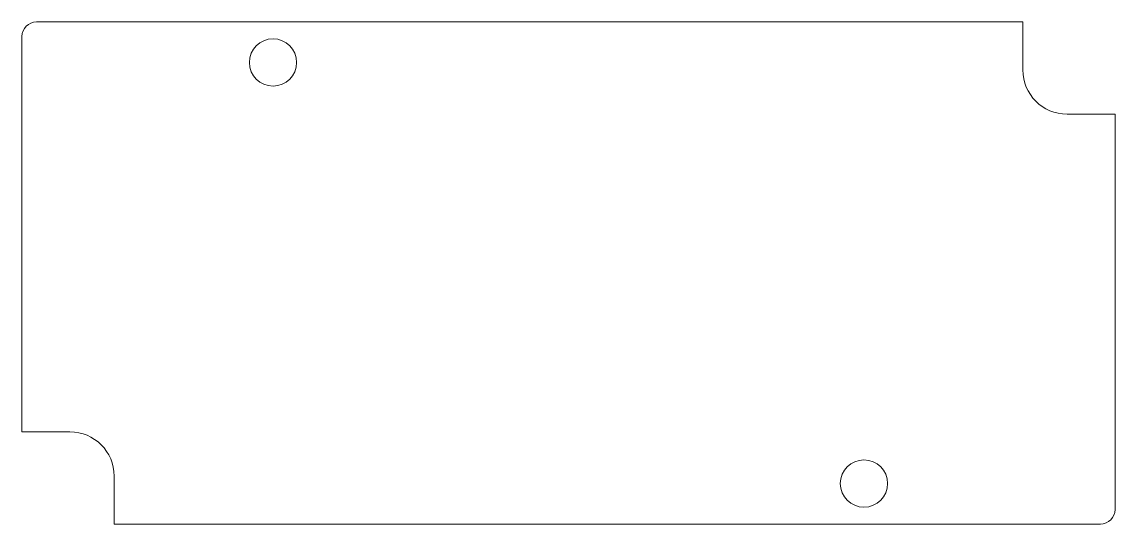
# Model space of a CAD drawing. Header units: millimetres. Extents: x -35.5 to 38.5, y -20.7 to 13.3.
import ezdxf

# ---------------------------------------------------------------- set-up
doc = ezdxf.new("R2010")
doc.units = ezdxf.units.MM
doc.layers.add('Visible (ANSI)', color=7, linetype='Continuous', lineweight=9, true_color=0xffffff)

msp = doc.modelspace()

# ---------------------------------------------------------------- linework, layer by layer
at = {"layer": 'Visible (ANSI)'}
for p, q in [((-34.459, 13.258), (32.291, 13.258)), ((32.291, 13.258), (32.291, 10.008)), ((-35.459, -14.492), (-35.459, 12.258)), ((35.291, 7.008), (38.541, 7.008)), ((38.541, 7.008), (38.541, -19.742)), ((-32.209, -14.492), (-35.459, -14.492)), ((-29.209, -20.742), (-29.209, -17.492)), ((37.541, -20.742), (-29.209, -20.742))]:
    msp.add_line(p, q, dxfattribs=at)
for centre in [(-18.459, 10.508), (21.541, -17.992)]:
    msp.add_circle(centre, 1.6, dxfattribs=at)
for centre, radius, start, end in [((-34.459, 12.258), 1, 90, 180), ((35.291, 10.008), 3, 180, 270), ((-32.209, -17.492), 3, 0, 90), ((37.541, -19.742), 1, 270, 0)]:
    msp.add_arc(centre, radius, start, end, dxfattribs=at)

doc.saveas('drawing.dxf')
